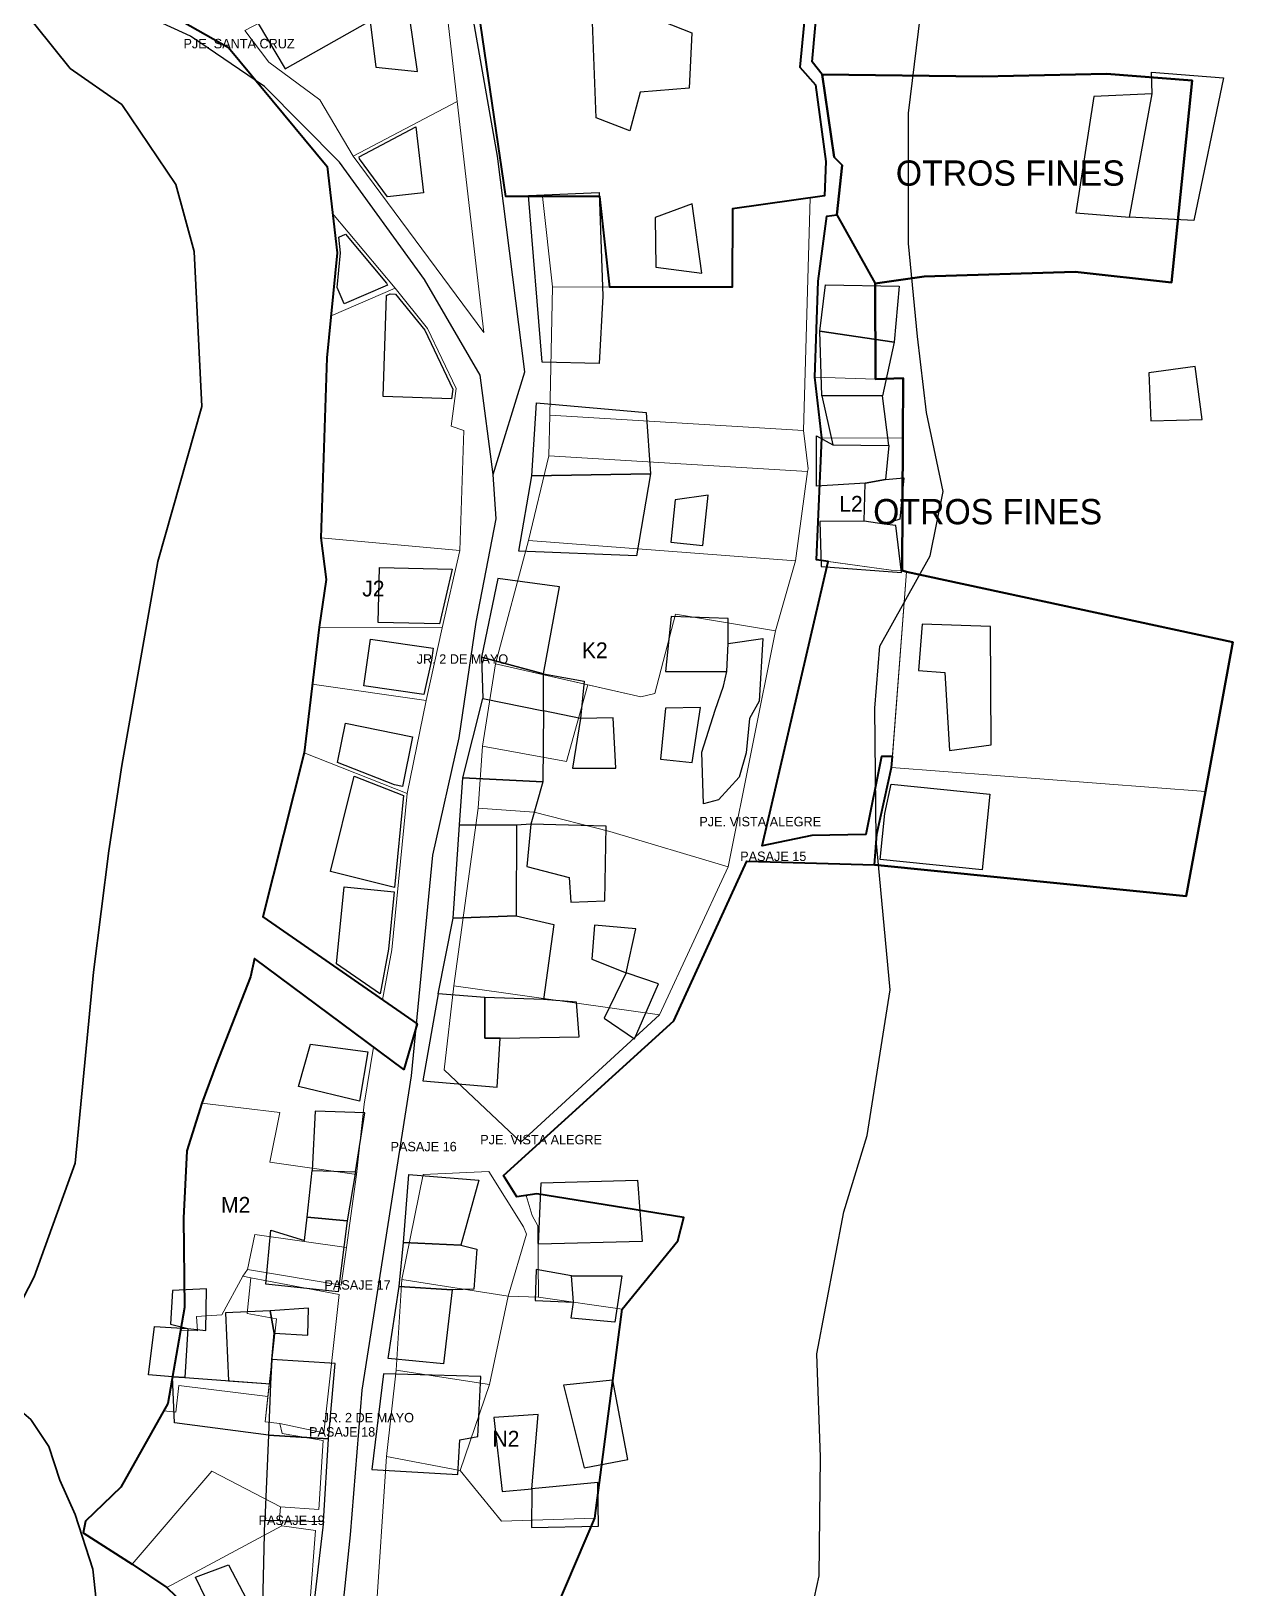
# Model space of a CAD drawing. Header units: metres. Extents: x 425183 to 426000, y 8434421 to 8436790.
# Drawn here: x 425519.7 to 425662.4, y 8435591.9 to 8435776.9 of the extents above; entities that cross this region are included whole.
import ezdxf
from ezdxf.enums import TextEntityAlignment as Align

# ---------------------------------------------------------------- set-up
doc = ezdxf.new("R2010")
doc.units = ezdxf.units.M
for name, color, linetype, lineweight in [('01_RIOS_Y_CUENCAS', 140, 'Continuous', 35), ('02_CALLES_Y_VIAS', 7, 'Continuous', 25), ('03_MANZANAS_ROTULOS', 6, 'Continuous', 35), ('04_LOTES_PREDIALES', 7, 'Continuous', 15), ('05_HUELLAS_CASAS_USUARIO', 30, 'Continuous', 30), ('06_HUELLAS_CASAS_COMPLEMENTO', 4, 'Continuous', 25), ('07_EQUIPAMIENTOS', 3, 'Continuous', 40)]:
    doc.layers.add(name, color=color, linetype=linetype, lineweight=lineweight)
doc.layers.add('08_TOPONIMIA_ROTULOS', color=7, linetype='Continuous')

msp = doc.modelspace()

# ---------------------------------------------------------------- linework, layer by layer
at = {"layer": '01_RIOS_Y_CUENCAS'}
for points in [[(425481.13, 8435590.67), (425485.73, 8435598.03), (425494.01, 8435601.4), (425505.05, 8435608.14), (425511.48, 8435613.66), (425516.66, 8435622.29), (425520.07, 8435628.99), (425524.97, 8435642.48), (425527.12, 8435665.17), (425528.96, 8435679.58), (425530.49, 8435689.7), (425534.78, 8435713.92), (425540, 8435732.31), (425539.08, 8435750.71), (425536.93, 8435758.68), (425530.49, 8435768.18), (425524.36, 8435772.47), (425512.21, 8435787.57)], [(425527.43, 8435590.59), (425527.04, 8435594.27), (425524.97, 8435600.79), (425523.13, 8435604.85), (425521.83, 8435608.83), (425519.69, 8435612.05), (425516.08, 8435615.12), (425516.54, 8435621.71), (425516.66, 8435622.29)]]:
    msp.add_lwpolyline(points, dxfattribs=at)
at = {"layer": '02_CALLES_Y_VIAS'}
for points in [[(425610.26, 8435579.54), (425613.33, 8435593.49), (425613.48, 8435607.59), (425613.02, 8435619.85), (425616.24, 8435636.71), (425619, 8435645.76), (425621.76, 8435663.08), (425620.07, 8435680.86), (425619.92, 8435696.5), (425620.53, 8435703.86), (425626.51, 8435714.59), (425628.04, 8435722.25), (425626.05, 8435731.6), (425624.98, 8435740.65), (425623.91, 8435751.68), (425623.91, 8435767.17), (425626.05, 8435784.64)], [(425554.94, 8435572.26), (425557.67, 8435598.35), (425559.02, 8435615.53), (425564.89, 8435652.86), (425567.42, 8435679.05), (425570.56, 8435692.98), (425572.57, 8435706.72), (425574.97, 8435718.98), (425574.58, 8435724.27), (425578.37, 8435736.44), (425575.12, 8435762.06), (425571.42, 8435782.93)], [(425574.58, 8435724.27), (425573.05, 8435736.05), (425566.46, 8435747.39), (425556.34, 8435761.34), (425547.45, 8435770.31), (425538.64, 8435776.29), (425531.12, 8435779.74), (425527.22, 8435781.35), (425509.51, 8435779.97), (425501.69, 8435778.36), (425486.98, 8435776.67), (425478.16, 8435776.36), (425468.96, 8435774.93)]]:
    msp.add_lwpolyline(points, dxfattribs=at)
at = {"layer": '04_LOTES_PREDIALES'}
for points in [[(425568.62, 8435783.44), (425564.48, 8435783.69), (425562.7, 8435783.19), (425558.65, 8435783.37), (425558.3, 8435783.86), (425545.1, 8435776.95), (425547.96, 8435773.22), (425554.03, 8435768.73), (425557.96, 8435762.05), (425570.31, 8435768.54), (425568.62, 8435783.44)], [(425570.31, 8435768.54), (425557.96, 8435762.05), (425573.47, 8435741.12), (425570.31, 8435768.54)], [(425612.23, 8435757.1), (425611.45, 8435729.46), (425612, 8435724.94), (425611.93, 8435724.6), (425610.49, 8435714), (425608.13, 8435705.68), (425602.51, 8435677.68), (425594.33, 8435660.09), (425577.89, 8435644.96), (425568.77, 8435653.58), (425569.93, 8435663.56), (425572.82, 8435684.62), (425573.32, 8435692), (425574.88, 8435701.78), (425578.78, 8435716.41), (425581.19, 8435726.48), (425581.31, 8435731.28), (425581.66, 8435746.52), (425580.45, 8435757.26), (425587.25, 8435757.25), (425588.46, 8435746.51), (425602.96, 8435746.49), (425603.02, 8435755.79), (425612.23, 8435757.1)], [(425581.66, 8435746.52), (425588.46, 8435746.51), (425587.25, 8435757.25), (425580.45, 8435757.26), (425581.66, 8435746.52)], [(425612.23, 8435757.1), (425603.02, 8435755.79), (425602.96, 8435746.49), (425581.66, 8435746.52), (425581.31, 8435731.28), (425611.45, 8435729.46), (425612.23, 8435757.1)], [(425554.14, 8435716.74), (425554.76, 8435711.78), (425553.92, 8435706.14), (425552.14, 8435691.19), (425547.26, 8435671.74), (425561.46, 8435661.88), (425562.57, 8435667.83), (425564.38, 8435686.39), (425566.62, 8435697.41), (425568.52, 8435706.06), (425570.62, 8435715.22), (425571.13, 8435729.46), (425569.62, 8435730), (425570.21, 8435734.46), (425566.81, 8435741.59), (425562.95, 8435746.37), (425555.52, 8435755.24), (425556.06, 8435750.56), (425554.86, 8435738.12), (425554.14, 8435716.74)], [(425555.52, 8435755.24), (425556.06, 8435750.56), (425555.34, 8435743.09), (425562.95, 8435746.37), (425555.52, 8435755.24)], [(425619.95, 8435746.91), (425615.42, 8435755.09), (425614.23, 8435754.94), (425613.19, 8435747.2), (425612.8, 8435735.81), (425619.99, 8435735.56), (425619.95, 8435746.91)], [(425570.21, 8435734.46), (425566.81, 8435741.59), (425562.95, 8435746.37), (425555.34, 8435743.09), (425554.86, 8435738.12), (425554.14, 8435716.74), (425570.62, 8435715.22), (425571.13, 8435729.46), (425569.62, 8435730), (425570.21, 8435734.46)], [(425623.29, 8435735.67), (425619.99, 8435735.56), (425612.8, 8435735.81), (425613.61, 8435728.61), (425623.26, 8435728.57), (425623.29, 8435735.67)], [(425581.31, 8435731.28), (425581.19, 8435726.48), (425611.93, 8435724.6), (425612, 8435724.94), (425611.45, 8435729.46), (425581.31, 8435731.28)], [(425623.26, 8435728.57), (425613.61, 8435728.61), (425612.99, 8435714.12), (425621.85, 8435712.91), (425623.15, 8435712.87), (425623.26, 8435728.57)], [(425611.93, 8435724.6), (425581.19, 8435726.48), (425578.78, 8435716.41), (425610.49, 8435714), (425611.93, 8435724.6)], [(425570.62, 8435715.22), (425554.14, 8435716.74), (425554.76, 8435711.78), (425553.92, 8435706.14), (425568.52, 8435706.06), (425570.62, 8435715.22)], [(425610.49, 8435714), (425578.78, 8435716.41), (425574.88, 8435701.78), (425592.13, 8435697.85), (425593.79, 8435698.24), (425596.25, 8435707.68), (425608.13, 8435705.68), (425610.49, 8435714)], [(425623.68, 8435712.7), (425623.15, 8435712.87), (425621.85, 8435712.91), (425614.37, 8435713.93), (425606.53, 8435680.18), (425612.46, 8435681.39), (425618.86, 8435681.5), (425620.71, 8435690.76), (425622.01, 8435690.76), (425623.68, 8435712.7)], [(425662.44, 8435704.36), (425623.68, 8435712.7), (425621.91, 8435689.46), (425659.2, 8435686.6), (425662.44, 8435704.36)], [(425572.82, 8435684.62), (425579.45, 8435684.15), (425588.47, 8435681.88), (425602.51, 8435677.68), (425608.13, 8435705.68), (425596.25, 8435707.68), (425593.79, 8435698.24), (425592.13, 8435697.85), (425585.85, 8435699.28), (425583.31, 8435690.18), (425573.32, 8435692), (425572.82, 8435684.62)], [(425568.52, 8435706.06), (425553.92, 8435706.14), (425553.11, 8435699.34), (425566.62, 8435697.41), (425568.52, 8435706.06)], [(425573.32, 8435692), (425583.31, 8435690.18), (425585.85, 8435699.28), (425574.88, 8435701.78), (425573.32, 8435692)], [(425566.62, 8435697.41), (425553.11, 8435699.34), (425552.14, 8435691.19), (425564.38, 8435686.39), (425566.62, 8435697.41)], [(425564.38, 8435686.39), (425552.14, 8435691.19), (425547.26, 8435671.74), (425561.46, 8435661.88), (425562.57, 8435667.83), (425564.38, 8435686.39)], [(425659.2, 8435686.6), (425621.91, 8435689.46), (425620.16, 8435681.56), (425619.87, 8435677.92), (425656.88, 8435674.17), (425659.2, 8435686.6)], [(425569.93, 8435663.56), (425594.33, 8435660.09), (425602.51, 8435677.68), (425588.47, 8435681.88), (425579.45, 8435684.15), (425572.82, 8435684.62), (425569.93, 8435663.56)], [(425546.24, 8435666.8), (425545.78, 8435664.62), (425541.69, 8435654.21), (425539.98, 8435649.59), (425549.27, 8435648.49), (425548.08, 8435642.61), (425558.38, 8435641.16), (425559.28, 8435649.51), (425560.39, 8435656.27), (425546.24, 8435666.8)], [(425568.77, 8435653.58), (425577.89, 8435644.96), (425594.33, 8435660.09), (425569.93, 8435663.56), (425568.77, 8435653.58)], [(425558.38, 8435641.16), (425548.08, 8435642.61), (425549.27, 8435648.49), (425539.98, 8435649.59), (425538.21, 8435643.94), (425537.84, 8435635.94), (425537.93, 8435625.34), (425537.47, 8435622.67), (425539.48, 8435622.59), (425539.38, 8435624.29), (425542.37, 8435624.49), (425544.85, 8435629.06), (425545.44, 8435629.86), (425546.3, 8435634.03), (425557.19, 8435632.49), (425558.38, 8435641.16)], [(425597.25, 8435636.02), (425596.51, 8435633.26), (425589.92, 8435625.15), (425586.67, 8435600.32), (425578.76, 8435581.78), (425569.12, 8435583.23), (425568.73, 8435587.41), (425560.61, 8435588.02), (425561.93, 8435607.67), (425563.08, 8435617.91), (425563.73, 8435628.69), (425566.29, 8435641.13), (425574.08, 8435641.5), (425578.21, 8435634.94), (425578.57, 8435634.06), (425576.37, 8435626.68), (425579.97, 8435626.59), (425579.91, 8435635.04), (425579.24, 8435636.26), (425578.53, 8435638.66), (425579.77, 8435638.84), (425597.25, 8435636.02)], [(425574.08, 8435641.5), (425566.29, 8435641.13), (425563.73, 8435628.69), (425576.37, 8435626.68), (425578.57, 8435634.06), (425578.21, 8435634.94), (425574.08, 8435641.5)], [(425596.51, 8435633.26), (425597.25, 8435636.02), (425579.77, 8435638.84), (425578.53, 8435638.66), (425579.24, 8435636.26), (425579.91, 8435635.04), (425579.97, 8435626.59), (425589.92, 8435625.15), (425596.51, 8435633.26)], [(425546.3, 8435634.03), (425545.44, 8435629.86), (425556.53, 8435627.99), (425557.19, 8435632.49), (425546.3, 8435634.03)], [(425548.86, 8435623.99), (425545.37, 8435624.65), (425545.83, 8435628.87), (425544.85, 8435629.06), (425542.37, 8435624.49), (425539.38, 8435624.29), (425539.48, 8435622.59), (425537.47, 8435622.67), (425535.98, 8435613.96), (425535.49, 8435613.1), (425536.91, 8435612.94), (425537.28, 8435616.07), (425547.85, 8435614.8), (425548.86, 8435623.99)], [(425556.3, 8435626.91), (425545.83, 8435628.87), (425545.37, 8435624.65), (425548.86, 8435623.99), (425547.52, 8435611.77), (425549.25, 8435611.56), (425554.49, 8435610.46), (425556.3, 8435626.91)], [(425576.37, 8435626.68), (425563.73, 8435628.69), (425563.08, 8435617.91), (425574.15, 8435616.21), (425576.37, 8435626.68)], [(425589.92, 8435625.15), (425579.97, 8435626.59), (425576.37, 8435626.68), (425574.15, 8435616.21), (425570.67, 8435605.99), (425575.57, 8435599.98), (425586.67, 8435600.32), (425589.92, 8435625.15)], [(425574.15, 8435616.21), (425563.08, 8435617.91), (425561.93, 8435607.67), (425570.67, 8435605.99), (425574.15, 8435616.21)], [(425554.42, 8435609.57), (425549.54, 8435610.39), (425549.25, 8435611.56), (425547.52, 8435611.77), (425547.85, 8435614.8), (425537.28, 8435616.07), (425536.91, 8435612.94), (425535.49, 8435613.1), (425530.38, 8435604.03), (425526.2, 8435599.99), (425525.91, 8435598.59), (425531.72, 8435594.86), (425541.17, 8435605.92), (425549.34, 8435601.69), (425553.88, 8435601.38), (425554.42, 8435609.57)], [(425586.67, 8435600.32), (425575.57, 8435599.98), (425570.67, 8435605.99), (425561.93, 8435607.67), (425560.61, 8435588.02), (425568.73, 8435587.41), (425569.12, 8435583.23), (425578.76, 8435581.78), (425586.67, 8435600.32)], [(425535.83, 8435592.1), (425549.48, 8435599.44), (425549.21, 8435600.2), (425549.34, 8435601.69), (425541.17, 8435605.92), (425531.72, 8435594.86), (425535.83, 8435592.1)], [(425547.81, 8435580.61), (425552.15, 8435581.31), (425553.48, 8435598.86), (425549.48, 8435599.44), (425535.83, 8435592.1), (425547.81, 8435580.61)]]:
    msp.add_lwpolyline(points, close=True, dxfattribs=at)
for points in [[(425568.62, 8435783.44), (425570.31, 8435768.54), (425573.47, 8435741.12), (425557.96, 8435762.05), (425554.03, 8435768.73), (425547.96, 8435773.22), (425545.1, 8435776.95)], [(425547.81, 8435580.61), (425535.83, 8435592.1), (425531.72, 8435594.86), (425525.91, 8435598.59), (425526.2, 8435599.99), (425530.38, 8435604.03), (425535.49, 8435613.1), (425535.98, 8435613.96), (425537.47, 8435622.67), (425537.93, 8435625.34), (425537.84, 8435635.94), (425538.21, 8435643.94), (425539.98, 8435649.59), (425541.69, 8435654.21), (425545.78, 8435664.62), (425546.24, 8435666.8), (425560.39, 8435656.27), (425560.39, 8435656.27), (425559.28, 8435649.51), (425558.38, 8435641.16), (425557.19, 8435632.49), (425556.53, 8435627.99), (425545.44, 8435629.86), (425544.85, 8435629.06), (425545.83, 8435628.87), (425556.3, 8435626.91), (425554.49, 8435610.46), (425549.25, 8435611.56), (425549.54, 8435610.39), (425554.42, 8435609.57), (425553.88, 8435601.38), (425549.34, 8435601.69), (425549.21, 8435600.2), (425549.48, 8435599.44), (425553.48, 8435598.86), (425552.15, 8435581.31)]]:
    msp.add_lwpolyline(points, dxfattribs=at)
at = {"layer": '05_HUELLAS_CASAS_USUARIO'}
for points in [[(425546.68, 8435777.78), (425549.9, 8435772.41), (425563.7, 8435780.23), (425561.4, 8435785.29), (425548.67, 8435778.47), (425546.68, 8435777.78)], [(425586.84, 8435766.59), (425586.38, 8435777.93), (425587.15, 8435783.45), (425594.66, 8435783.6), (425594.66, 8435778.09), (425598.19, 8435776.71), (425597.88, 8435770.12), (425592.06, 8435769.66), (425590.83, 8435765.06), (425586.84, 8435766.59)], [(425559.98, 8435778.05), (425560.67, 8435772.61), (425565.61, 8435772.11), (425564.65, 8435778.66), (425559.98, 8435778.05)], [(425652.84, 8435769.43), (425652.76, 8435772.03), (425661.34, 8435771.34), (425657.82, 8435754.4), (425650.15, 8435754.79), (425652.84, 8435769.43)], [(425645.94, 8435769.12), (425643.79, 8435755.32), (425650.15, 8435754.79), (425652.84, 8435769.43), (425645.94, 8435769.12)], [(425580.42, 8435737.59), (425578.81, 8435757.36), (425587.17, 8435757.75), (425587.63, 8435745.41), (425587.17, 8435737.43), (425580.42, 8435737.59)], [(425593.84, 8435754.76), (425593.91, 8435748.86), (425599.36, 8435748.17), (425598.21, 8435756.37), (425593.84, 8435754.76)], [(425614.07, 8435746.79), (425622.81, 8435746.63), (425622.2, 8435739.96), (425613.38, 8435741.27), (425614.07, 8435746.79)], [(425622.2, 8435739.96), (425620.82, 8435733.6), (425613.61, 8435733.6), (425613.38, 8435741.27), (425622.2, 8435739.96)], [(425652.45, 8435736.31), (425652.68, 8435730.64), (425658.81, 8435730.8), (425657.97, 8435737.08), (425652.45, 8435736.31)], [(425613.61, 8435733.6), (425614.92, 8435727.78), (425621.58, 8435727.7), (425620.82, 8435733.6), (425613.61, 8435733.6)], [(425579.2, 8435724.1), (425579.73, 8435732.76), (425592.76, 8435731.61), (425593.3, 8435724.33), (425579.2, 8435724.1)], [(425621.58, 8435727.7), (425621.2, 8435723.64), (425618.78, 8435723.21), (425613, 8435722.87), (425613, 8435728.85), (425614.92, 8435727.78), (425621.58, 8435727.7)], [(425577.66, 8435715.13), (425579.2, 8435724.1), (425593.3, 8435724.33), (425591.61, 8435714.59), (425577.66, 8435715.13)], [(425621.2, 8435723.64), (425623.35, 8435723.87), (425622.89, 8435718.96), (425621.05, 8435718.35), (425618.67, 8435718.73), (425618.78, 8435723.21), (425621.2, 8435723.64)], [(425596.21, 8435721.26), (425595.68, 8435716.2), (425599.51, 8435715.82), (425600.12, 8435721.8), (425596.21, 8435721.26)], [(425618.67, 8435718.73), (425613.4, 8435718.69), (425613.55, 8435713.32), (425623.1, 8435712.63), (425622.41, 8435718.19), (425621.05, 8435718.35), (425618.67, 8435718.73)], [(425580.58, 8435700.57), (425582.49, 8435710.92), (425575.14, 8435711.91), (425573.22, 8435702.56), (425580.58, 8435700.57)], [(425595.75, 8435707.39), (425595.06, 8435700.87), (425602.35, 8435700.87), (425602.5, 8435704.17), (425602.5, 8435707.16), (425595.75, 8435707.39)], [(425625.55, 8435706.5), (425625.09, 8435700.98), (425628.23, 8435700.75), (425628.77, 8435691.48), (425633.75, 8435692.17), (425633.67, 8435706.19), (425625.55, 8435706.5)], [(425602.5, 8435704.17), (425606.64, 8435704.78), (425606.18, 8435697.35), (425605.03, 8435695.28), (425604.64, 8435691.22), (425603.8, 8435688.3), (425601.35, 8435685.62), (425599.59, 8435685.16), (425599.36, 8435691.29), (425600.97, 8435696.28), (425601.96, 8435699.11), (425602.35, 8435700.87), (425602.5, 8435704.17)], [(425580.58, 8435696.2), (425580.58, 8435700.57), (425573.22, 8435702.56), (425573.37, 8435697.66), (425580.58, 8435696.2)], [(425580.58, 8435700.57), (425585.41, 8435699.72), (425584.95, 8435695.28), (425580.58, 8435696.2), (425580.58, 8435700.57)], [(425571, 8435688.23), (425573.37, 8435697.66), (425580.58, 8435696.2), (425580.5, 8435687.77), (425571, 8435688.23)], [(425595.06, 8435696.51), (425594.45, 8435690.45), (425598.21, 8435690.07), (425599.2, 8435696.58), (425595.06, 8435696.51)], [(425584.95, 8435695.28), (425584.03, 8435689.38), (425589.16, 8435689.38), (425588.86, 8435695.36), (425584.95, 8435695.28)], [(425570.58, 8435682.67), (425571, 8435688.23), (425580.5, 8435687.77), (425579.08, 8435682.75), (425577.36, 8435682.63), (425570.58, 8435682.67)], [(425569.85, 8435671.58), (425570.58, 8435682.67), (425577.36, 8435682.63), (425577.32, 8435671.86), (425569.85, 8435671.58)], [(425579.08, 8435682.75), (425578.58, 8435677.69), (425583.61, 8435676.42), (425583.83, 8435673.47), (425587.86, 8435673.63), (425588.01, 8435682.48), (425579.08, 8435682.75)], [(425568.08, 8435662.61), (425569.85, 8435671.58), (425577.32, 8435671.86), (425581.8, 8435670.81), (425580.58, 8435661.92), (425573.6, 8435662.15), (425568.08, 8435662.61)], [(425586.63, 8435670.75), (425586.33, 8435666.69), (425590.39, 8435665.08), (425591.54, 8435670.29), (425586.63, 8435670.75)], [(425590.39, 8435665.08), (425587.78, 8435659.71), (425591.38, 8435657.26), (425594.22, 8435663.78), (425590.39, 8435665.08)], [(425566.24, 8435652.26), (425575.06, 8435651.49), (425575.44, 8435657.32), (425573.6, 8435657.32), (425573.6, 8435662.15), (425568.08, 8435662.61), (425566.24, 8435652.26)], [(425575.44, 8435657.32), (425584.79, 8435657.47), (425584.49, 8435661.61), (425580.58, 8435661.92), (425573.6, 8435662.15), (425573.6, 8435657.32), (425575.44, 8435657.32)], [(425558.73, 8435649.85), (425551.49, 8435651.58), (425552.91, 8435656.6), (425559.73, 8435655.72), (425558.73, 8435649.85)], [(425558.24, 8435641.46), (425559.35, 8435648.47), (425553.45, 8435648.67), (425553.11, 8435641.61), (425558.24, 8435641.46)], [(425552.49, 8435636.08), (425553.11, 8435641.61), (425558.24, 8435641.46), (425557.24, 8435635.62), (425552.49, 8435636.08)], [(425563.96, 8435633.07), (425564.57, 8435641.14), (425572.91, 8435640.47), (425570.76, 8435632.74), (425563.96, 8435633.07)], [(425580.3, 8435640.16), (425591.72, 8435640.48), (425592.3, 8435633.17), (425579.97, 8435632.85), (425580.3, 8435640.16)], [(425556.17, 8435627.19), (425547.58, 8435628.11), (425548.2, 8435634.55), (425552.18, 8435633.32), (425552.49, 8435636.08), (425557.24, 8435635.62), (425556.17, 8435627.19)], [(425563.42, 8435627.84), (425563.96, 8435633.07), (425570.76, 8435632.74), (425572.65, 8435632.26), (425572.32, 8435627.52), (425569.73, 8435627.44), (425563.42, 8435627.84)], [(425579.7, 8435629.86), (425579.57, 8435626.17), (425584.13, 8435625.97), (425583.91, 8435629.1), (425579.7, 8435629.86)], [(425583.91, 8435629.1), (425589.86, 8435629.12), (425589.04, 8435623.62), (425583.85, 8435624.09), (425584.13, 8435625.97), (425583.91, 8435629.1)], [(425538.35, 8435622.86), (425540.49, 8435622.6), (425540.57, 8435627.58), (425536.51, 8435627.35), (425536.28, 8435623.37), (425538.35, 8435622.86)], [(425568.7, 8435618.67), (425562.11, 8435619.28), (425563.42, 8435627.84), (425569.73, 8435627.44), (425568.7, 8435618.67)], [(425548.31, 8435619.18), (425548.59, 8435622.3), (425548.12, 8435624.95), (425542.79, 8435624.7), (425543.18, 8435616.63), (425548.16, 8435616.27), (425548.31, 8435619.18)], [(425548.59, 8435622.3), (425552.6, 8435622.08), (425552.66, 8435625.28), (425548.12, 8435624.95), (425548.59, 8435622.3)], [(425536.51, 8435617.11), (425533.67, 8435617.34), (425534.36, 8435623.09), (425538.35, 8435622.86), (425537.97, 8435617.04), (425536.51, 8435617.11)], [(425555.06, 8435609.75), (425555.82, 8435618.72), (425548.31, 8435619.18), (425548.16, 8435616.27), (425547.93, 8435610.21), (425555.06, 8435609.75)], [(425547.93, 8435610.21), (425536.74, 8435611.67), (425536.51, 8435617.11), (425537.97, 8435617.04), (425548.16, 8435616.27), (425547.93, 8435610.21)], [(425561.56, 8435617.46), (425560.19, 8435606.11), (425570.42, 8435605.52), (425570.62, 8435609.62), (425572.79, 8435610.05), (425573.12, 8435617.15), (425561.56, 8435617.46)], [(425585.41, 8435606.33), (425590.59, 8435607.32), (425588.81, 8435616.71), (425582.93, 8435616.13), (425585.41, 8435606.33)], [(425574.67, 8435612.28), (425575.68, 8435603.51), (425579.18, 8435603.8), (425579.93, 8435612.65), (425574.67, 8435612.28)], [(425554.44, 8435599.94), (425555.06, 8435609.75), (425547.93, 8435610.21), (425547.47, 8435600.1), (425554.44, 8435599.94)], [(425579.18, 8435603.8), (425579.13, 8435599.21), (425587.11, 8435599.37), (425587.03, 8435604.59), (425579.18, 8435603.8)], [(425553.14, 8435588.83), (425547.24, 8435590.06), (425547.47, 8435600.1), (425554.44, 8435599.94), (425553.14, 8435588.83)], [(425539.26, 8435593.32), (425543.17, 8435594.78), (425545.7, 8435589.95), (425541.72, 8435588.26), (425539.26, 8435593.32)]]:
    msp.add_lwpolyline(points, close=True, dxfattribs=at)
at = {"layer": '06_HUELLAS_CASAS_COMPLEMENTO'}
for points in [[(425558.71, 8435761.72), (425558.68, 8435761.97), (425565.43, 8435765.52), (425566.32, 8435757.71), (425562.04, 8435757.22), (425558.71, 8435761.72)], [(425561.93, 8435746.96), (425562.03, 8435746.73), (425556.9, 8435744.53), (425556.07, 8435746.47), (425556.46, 8435750.56), (425556.25, 8435752.44), (425557.05, 8435752.79), (425561.93, 8435746.96)], [(425569.65, 8435733.25), (425561.53, 8435733.52), (425561.94, 8435745.5), (425562.38, 8435745.69), (425563, 8435745.67), (425566.47, 8435741.37), (425569.8, 8435734.39), (425569.65, 8435733.25)], [(425568.22, 8435706.54), (425560.95, 8435706.69), (425561.09, 8435713.2), (425569.71, 8435713.02), (425568.22, 8435706.54)], [(425566.37, 8435698.15), (425559.22, 8435699.17), (425560.01, 8435704.69), (425567.47, 8435703.63), (425567.26, 8435702.19), (425566.37, 8435698.15)], [(425556.12, 8435690.06), (425557.07, 8435694.74), (425565.03, 8435693.11), (425563.83, 8435687.21), (425562.87, 8435687.41), (425556.12, 8435690.06)], [(425562.89, 8435675.21), (425555.26, 8435677.13), (425558.09, 8435688.43), (425563.95, 8435686.13), (425562.89, 8435675.21)], [(425621.88, 8435687.49), (425633.59, 8435686.3), (425632.68, 8435677.32), (425620.55, 8435678.55), (425621.11, 8435683.99), (425621.88, 8435687.49)], [(425562.18, 8435667.88), (425561.19, 8435662.61), (425561.1, 8435662.62), (425555.99, 8435666.16), (425556.9, 8435675.28), (425562.84, 8435674.69), (425562.18, 8435667.88)]]:
    msp.add_lwpolyline(points, close=True, dxfattribs=at)
at = {"layer": '07_EQUIPAMIENTOS'}
for points in [[(425612.64, 8435789.57), (425611.03, 8435772.62), (425612.89, 8435770.53), (425614.1, 8435761.41), (425613.96, 8435757.35), (425603.02, 8435755.79), (425602.96, 8435746.49), (425588.46, 8435746.51), (425587.25, 8435757.25), (425576.1, 8435757.26), (425571.95, 8435785.69)], [(425578.76, 8435581.78), (425586.67, 8435600.32), (425589.92, 8435625.15), (425596.51, 8435633.26), (425597.25, 8435636.02), (425579.77, 8435638.84), (425577.39, 8435638.5), (425575.82, 8435641.03), (425596.07, 8435659.37), (425604.72, 8435678.34), (425619.87, 8435677.92), (425656.88, 8435674.17), (425659.2, 8435686.6), (425662.44, 8435704.36), (425623.68, 8435712.7), (425623.15, 8435712.87), (425623.26, 8435728.57), (425623.29, 8435735.67), (425619.99, 8435735.56), (425619.95, 8435746.91), (425625.79, 8435747.77), (425643.73, 8435748.31), (425655.16, 8435747.03), (425657.62, 8435771.05), (425647.45, 8435771.81), (425632.71, 8435771.51), (425613.66, 8435771.73), (425612.47, 8435773.23), (425614.04, 8435790.43)], [(425527.95, 8435783.58), (425543.17, 8435774.96), (425554.89, 8435760.82), (425556.06, 8435750.56), (425554.86, 8435738.12), (425554.14, 8435716.74), (425554.76, 8435711.78), (425553.92, 8435706.14), (425552.14, 8435691.19), (425547.26, 8435671.74), (425565.56, 8435659.04), (425563.99, 8435653.59), (425546.24, 8435666.8), (425545.78, 8435664.62), (425541.69, 8435654.21), (425539.98, 8435649.59), (425538.21, 8435643.94), (425537.84, 8435635.94), (425537.93, 8435625.34), (425535.98, 8435613.96), (425530.38, 8435604.03), (425526.2, 8435599.99), (425525.91, 8435598.59), (425531.72, 8435594.86), (425535.83, 8435592.1), (425547.81, 8435580.61)]]:
    msp.add_lwpolyline(points, dxfattribs=at)
for points in [[(425613.66, 8435771.73), (425632.71, 8435771.51), (425647.45, 8435771.81), (425657.62, 8435771.05), (425655.16, 8435747.03), (425643.73, 8435748.31), (425625.79, 8435747.77), (425619.95, 8435746.91), (425619.99, 8435735.56), (425623.29, 8435735.67), (425623.26, 8435728.57), (425623.15, 8435712.87), (425623.68, 8435712.7), (425662.44, 8435704.36), (425659.2, 8435686.6), (425656.88, 8435674.17), (425619.87, 8435677.92), (425620.16, 8435681.56), (425621.91, 8435689.46), (425622.01, 8435690.76), (425620.71, 8435690.76), (425618.86, 8435681.5), (425612.46, 8435681.39), (425606.53, 8435680.18), (425614.37, 8435713.93), (425612.99, 8435714.12), (425613.61, 8435728.61), (425612.8, 8435735.81), (425613.19, 8435747.2), (425614.23, 8435754.94), (425615.42, 8435755.09), (425616.03, 8435760.96), (425615.1, 8435761.93), (425613.66, 8435771.73)], [(425657.62, 8435771.05), (425647.45, 8435771.81), (425632.71, 8435771.51), (425613.66, 8435771.73), (425615.1, 8435761.93), (425616.03, 8435760.96), (425615.42, 8435755.09), (425619.95, 8435746.91), (425625.79, 8435747.77), (425643.73, 8435748.31), (425655.16, 8435747.03), (425657.62, 8435771.05)]]:
    msp.add_lwpolyline(points, close=True, dxfattribs=at)

# ---------------------------------------------------------------- texts
at = {"layer": '03_MANZANAS_ROTULOS'}
for s, p in [('L2', (425617.09, 8435720.77)), ('J2', (425560.37, 8435710.71)), ('K2', (425586.66, 8435703.38)), ('M2', (425544.02, 8435637.54)), ('N2', (425576.11, 8435609.77))]:
    msp.add_text(s, height=1.875, dxfattribs=at).set_placement(p, align=Align.MIDDLE_CENTER)
at = {"layer": '07_EQUIPAMIENTOS'}
for p in [(425636.01, 8435760.04), (425633.32, 8435719.84)]:
    msp.add_text('OTROS FINES', height=3, dxfattribs=at).set_placement(p, align=Align.MIDDLE_CENTER)
at = {"layer": '08_TOPONIMIA_ROTULOS'}
for s, p in [('PJE. SANTA CRUZ', (425544.42, 8435775.41)), ('JR. 2 DE MAYO', (425570.95, 8435702.34)), ('PJE. VISTA ALEGRE', (425606.31, 8435683.04)), ('PASAJE 15', (425607.86, 8435678.92)), ('PASAJE 16', (425566.34, 8435644.45)), ('PJE. VISTA ALEGRE', (425580.29, 8435645.28)), ('PASAJE 17', (425558.49, 8435628.03)), ('JR. 2 DE MAYO', (425559.76, 8435612.27)), ('PASAJE 18', (425556.66, 8435610.58)), ('PASAJE 19', (425550.66, 8435600.09))]:
    msp.add_text(s, height=1.125, dxfattribs=at).set_placement(p, align=Align.MIDDLE_CENTER)

doc.saveas('drawing.dxf')
